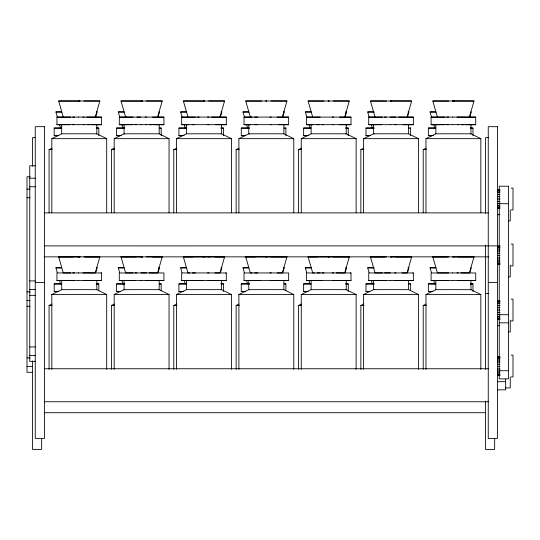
<?xml version="1.0" encoding="UTF-8"?>
<svg xmlns="http://www.w3.org/2000/svg" width="540" height="540" viewBox="0 0 540 540"><rect width="100%" height="100%" fill="white"/><g stroke="black" fill="none" stroke-linecap="round" stroke-linejoin="round"><path stroke-width="0.81" d="M49.073 369.374L49.073 305.471L51.894 304.088M49.073 212.679L49.073 149.614L51.894 148.23M51.82 369.346L51.82 294.516L61.702 289.67L78.611 289.636L96.822 289.67L106.697 294.516L106.691 369.346M51.82 212.652L51.82 138.659L61.702 133.819L78.611 133.785L96.822 133.819L106.697 138.659L106.691 212.652M57.598 291.539L54.196 291.519L54.196 283.925L61.648 283.892M57.598 135.682L54.196 135.661L54.196 128.068L61.648 128.034M61.837 280.584L56.943 280.564L56.943 272.97L74.554 272.936M61.837 124.733L56.943 124.706L56.943 117.113L74.554 117.086M61.702 133.819L61.702 124.706L66.38 124.679M61.702 289.67L61.702 280.564L67.325 280.584L64.375 280.577M91.213 280.537L96.822 280.564L96.822 289.67L96.39 289.683M91.213 124.679L96.822 124.706L96.822 133.819L96.39 133.826M98.827 290.675L98.827 283.925L96.235 283.905L98.827 283.925M98.827 135.661L98.827 128.068L96.235 128.054L98.827 128.068M96.296 280.591L101.574 280.564L101.574 272.97L82.823 272.936M96.296 124.733L101.574 124.706L101.574 117.113L86.738 117.086M111.429 369.374L111.436 305.471L114.257 304.088M111.429 212.679L111.436 149.614L114.257 148.23M114.176 369.346L114.183 294.516L124.058 289.67L140.967 289.636L159.179 289.67L169.054 294.516L169.047 369.346M114.176 212.652L114.183 138.659L124.058 133.819L140.967 133.785L159.179 133.819L169.054 138.659L169.047 212.652M119.961 291.539L116.552 291.519L116.552 283.925L124.754 283.892M119.961 135.682L116.552 135.661L116.552 128.068L124.754 128.034M124.193 280.584L119.3 280.564L119.3 272.97L136.91 272.936M124.193 124.733L119.3 124.706L119.3 117.113L140.792 117.072M128.743 280.537L124.058 280.564L124.058 289.67L124.821 289.683M128.743 124.679L124.058 124.706L124.058 133.819L124.821 133.826M159.179 289.67L159.179 280.564L153.576 280.537M159.179 133.819L159.179 124.706L153.576 124.679M161.183 290.675L161.183 283.925L160.211 283.912M161.183 135.661L161.183 128.068L160.211 128.061M159.334 280.591L163.931 280.564L163.931 272.97L149.094 272.943M159.334 124.733L163.931 124.706L163.931 117.113L145.179 117.086M173.785 369.374L173.792 305.471L176.614 304.088M173.785 212.679L173.792 149.614L176.614 148.23M176.533 369.346L176.54 294.516L186.415 289.67L203.324 289.636L221.535 289.67L231.41 294.516L231.404 369.346M176.533 212.652L176.54 138.659L186.415 133.819L207.893 133.785L221.535 133.819L231.41 138.659L231.404 212.652M182.318 291.539L178.916 291.519L178.916 283.925L186.361 283.892M182.318 135.682L178.916 135.661L178.916 128.068L186.361 128.034M186.55 280.584L181.663 280.564L181.663 272.97L208.953 272.93M186.55 124.733L181.663 124.706L181.663 117.113L199.267 117.086M186.415 289.67L186.415 280.564L192.044 280.584L189.095 280.577M186.415 133.819L186.415 124.706L188.44 124.686M215.933 280.537L221.535 280.564L221.535 289.67L221.103 289.683M215.933 124.679L221.535 124.706L221.535 133.819L221.103 133.826M223.54 291.519L223.547 283.925L220.948 283.905L223.547 283.925M223.54 135.661L223.547 128.068L220.948 128.054L223.547 128.068M221.015 280.591L226.294 280.564L226.294 272.97L207.536 272.936M221.015 124.733L226.294 124.706L226.294 117.113L211.451 117.086M236.142 369.374L236.149 305.471L238.97 304.088M236.142 212.679L236.149 149.614L238.97 148.23M238.889 369.346L238.896 294.516L248.771 289.67L265.68 289.636L283.892 289.67L293.767 294.516L293.767 369.346M238.889 212.652L238.896 138.659L248.771 133.819L270.25 133.785L283.892 133.819L293.767 138.659L293.767 212.652M244.674 291.539L241.272 291.519L241.272 283.925L249.466 283.892L241.272 283.925M244.674 135.682L241.272 135.661L241.272 128.068L249.466 128.034M248.906 280.584L244.019 280.564L244.019 272.97L271.31 272.93M248.906 124.733L244.019 124.706L244.019 117.113L257.837 117.086M250.803 280.543L248.771 280.564L248.771 289.67L249.541 289.683M250.803 124.686L248.771 124.706L248.771 133.819L249.541 133.826M283.892 289.67L283.892 280.564L278.289 280.537M283.892 133.819L283.892 124.706L278.289 124.679M285.903 290.675L285.903 283.925L284.924 283.912M285.903 135.661L285.903 128.068L284.924 128.061M284.047 280.591L288.65 280.564L288.65 272.97L269.899 272.936M284.047 124.733L288.65 124.706L288.65 117.113L269.899 117.086M298.505 212.679L298.505 149.614L301.327 148.23M298.505 369.374L298.505 305.471L301.327 304.088M301.246 369.346L301.253 294.516L311.128 289.67L328.037 289.636L346.248 289.67L356.13 294.516L356.123 369.346M301.246 212.652L301.253 138.659L311.128 133.819L323.514 133.785L346.248 133.819L356.13 138.659L356.123 212.652M307.031 291.539L303.629 291.519L303.629 283.925L311.074 283.892M307.031 135.682L303.629 135.661L303.629 128.068L311.074 128.034M311.269 280.584L306.376 280.564L306.376 272.97L323.987 272.936M311.269 124.733L306.376 124.706L306.376 117.113L333.666 117.072M311.128 289.67L311.135 280.564L316.757 280.584L313.808 280.577M311.128 133.819L311.135 124.706L313.16 124.686M340.646 280.537L346.248 280.564L346.248 289.67L345.823 289.683M332.606 124.672L346.248 124.706L346.248 133.819L345.823 133.826M348.26 291.519L348.26 283.925L345.668 283.905L348.26 283.925M348.26 135.661L348.26 128.068L345.668 128.054L348.26 128.068M345.728 280.591L351.007 280.564L351.007 272.97L336.163 272.943M345.728 124.733L351.007 124.706L351.007 117.113L332.255 117.086M360.862 369.374L360.862 305.471L363.683 304.088M360.862 212.679L360.862 149.614L363.683 148.23M363.609 369.346L363.609 294.516L373.491 289.67L390.4 289.636L408.611 289.67L418.487 294.516L418.48 369.346M363.609 212.652L363.609 138.659L373.491 133.819L390.4 133.785L408.611 133.819L418.487 138.659L418.48 212.652M369.387 291.539L365.985 291.519L365.985 283.925L374.186 283.892L365.985 283.925M369.387 135.682L365.985 135.661L365.985 128.068L374.186 128.034M373.626 280.584L368.732 280.564L368.732 272.97L390.461 272.936M373.626 124.733L368.732 124.706L368.732 117.113L386.343 117.086M376.387 280.591L379.114 280.584L373.491 280.564L373.491 289.67L374.254 289.683M378.175 124.679L373.491 124.706L373.491 133.819L374.254 133.826M408.611 289.67L408.611 280.564L403.009 280.537M408.611 133.819L408.611 124.706L403.009 124.679M410.616 290.675L410.616 283.925L409.644 283.912M410.616 135.661L410.616 128.068L409.644 128.061M408.767 280.591L413.363 280.564L413.363 272.97L394.612 272.936M408.767 124.733L413.363 124.706L413.363 117.113L398.527 117.086M423.218 369.374L423.225 305.471L426.046 304.088M423.218 212.679L423.225 149.614L426.046 148.23M425.965 212.652L425.972 138.659L435.848 133.819L452.756 133.785L470.968 133.819L480.843 138.659L480.836 212.652M425.965 369.346L425.972 294.516L435.848 289.67L452.756 289.636L470.968 289.67L480.843 294.516L480.836 369.346M431.75 291.539L428.342 291.519L428.348 283.925L435.794 283.892M431.75 135.682L428.342 135.661L428.348 128.068L435.794 128.034M435.983 280.584L431.096 280.564L431.096 272.97L452.817 272.936M435.983 124.733L431.096 124.706L431.096 117.113L448.7 117.086M435.848 289.67L435.848 280.564L445.19 280.591M435.848 133.819L435.848 124.706L440.532 124.679M465.365 124.679L470.968 124.706L470.968 133.819L470.536 133.826M465.365 280.537L470.968 280.564L470.968 289.67L470.536 289.683M472.973 291.519L472.973 283.925L470.381 283.905L472.973 283.925M472.973 135.661L472.973 128.068L470.381 128.054L472.973 128.068M470.448 280.591L475.72 280.564L475.72 272.97L460.883 272.943M470.448 124.733L475.72 124.706L475.72 117.113L456.968 117.086M94.844 117.119L95.236 117.113L99.866 101.007L83.855 100.973M95.499 117.605L97.119 111.969L96.221 111.956M83.855 256.831L99.866 256.865L95.236 272.97L90.139 272.95M95.728 272.653L97.119 267.82L96.221 267.813M146.212 100.973L162.223 101.007L157.592 117.113L152.496 117.092M157.856 117.605L159.476 111.969L158.976 111.976M146.212 256.831L162.223 256.865L157.592 272.97L152.496 272.95M158.085 272.653L159.476 267.82L158.578 267.813M219.557 117.119L219.949 117.113L224.586 101.007L208.575 100.973M220.212 117.605L221.839 111.969L220.934 111.956M208.575 256.831L224.586 256.865L219.949 272.97L214.853 272.95M220.448 272.653L221.839 267.82L220.934 267.813M270.932 100.973L286.943 101.007L282.312 117.113L277.209 117.092M282.575 117.605L284.195 111.969L283.291 111.956M270.932 256.831L286.943 256.865L282.312 272.97L277.209 272.95M282.805 272.653L284.195 267.82L283.291 267.813M344.277 117.119L344.669 117.113L349.299 101.007L333.288 100.973M344.932 117.605L346.552 111.969L345.654 111.956M333.288 256.831L349.299 256.865L344.669 272.97L339.572 272.95M345.161 272.653L346.552 267.82L345.654 267.813M390.285 100.967L411.656 101.007L407.025 117.113L401.929 117.092M407.288 117.605L408.908 111.969L408.011 111.956M395.644 256.831L411.656 256.865L407.025 272.97L401.929 272.95M407.518 272.653L408.908 267.82L408.011 267.813M468.99 117.119L469.382 117.113L474.012 101.007L452.648 100.967M469.645 117.605L471.265 111.969L470.765 111.976M458.008 256.831L474.012 256.865L469.382 272.97L464.285 272.95M469.881 272.653L471.265 267.82L470.765 267.833M70.76 117.086L63.288 117.113L58.658 101.007L99.866 101.007M126.34 117.119L125.644 117.113L121.014 101.007L162.223 101.007M195.473 117.086L188.001 117.113L183.371 101.007L224.586 101.007M251.06 117.119L250.357 117.113L245.727 101.007L286.943 101.007M320.193 117.086L312.714 117.113L308.09 101.007L349.299 101.007M382.55 117.086L375.077 117.113L370.447 101.007L411.656 101.007M444.906 117.086L437.434 117.113L432.803 101.007L474.012 101.007M57.53 117.605L55.91 111.969L61.405 111.935M96.613 111.976L97.119 111.969M119.887 117.605L118.267 111.969L123.761 111.935M182.243 117.605L180.623 111.969L186.118 111.935M221.333 111.976L221.839 111.969M244.6 117.605L242.98 111.969L248.474 111.935M283.689 111.976L284.195 111.969M306.963 117.605L305.336 111.969L310.838 111.935M346.046 111.976L346.552 111.969M101.574 117.113L95.627 117.146M369.32 117.605L367.7 111.969L373.194 111.935M125.644 117.113L133.117 117.086M408.402 111.976L408.908 111.969M163.931 117.113L157.984 117.146M431.676 117.605L430.056 111.969L435.55 111.935M226.294 117.113L220.34 117.146M250.357 117.113L252.2 117.099M288.65 117.113L282.697 117.146M351.007 117.113L345.053 117.146M413.363 117.113L407.417 117.146M56.943 124.706L69.916 124.672M96.39 124.713L96.822 124.706M475.72 117.113L469.773 117.146M119.3 124.706L132.273 124.672M181.663 124.706L194.63 124.672M221.103 124.713L221.535 124.706M60.926 128.061L60.541 128.068L59.609 124.848M244.019 124.706L256.993 124.672M116.552 128.068L124.74 128.054M306.376 124.706L319.349 124.672M161.183 128.068L159.286 128.088M178.916 128.068L185.645 128.061M345.823 124.713L346.248 124.706M368.732 124.706L381.706 124.672M241.272 128.068L249.453 128.054M431.096 124.706L444.062 124.672M285.903 128.068L284 128.088M470.536 124.713L470.968 124.706M303.629 128.068L310.358 128.061M365.985 128.068L374.173 128.054M410.616 128.068L408.719 128.088M54.196 135.661L58.799 135.635M428.348 128.068L435.078 128.061M116.552 135.661L121.156 135.635M178.916 135.661L184.187 135.635M51.82 138.659L106.697 138.659L106.022 138.672M241.272 135.661L245.869 135.635M114.183 138.659L169.054 138.659L168.379 138.672M303.629 135.661L308.907 135.635M176.54 138.659L231.41 138.659L230.742 138.672M365.985 135.661L370.589 135.635M238.896 138.659L293.767 138.659L293.099 138.672M428.342 135.661L433.62 135.635M301.253 138.659L356.13 138.659L355.455 138.672M363.609 138.659L418.487 138.659L417.812 138.672M425.972 138.659L480.843 138.659L480.168 138.672M49.073 149.614L52.245 149.587M236.149 149.614L239.315 149.587M360.862 149.614L364.034 149.587M70.76 272.943L63.288 272.97L58.658 256.865L73.19 256.831M99.866 256.865L85.334 256.905M133.117 272.943L125.644 272.97L121.014 256.865L135.547 256.831M162.223 256.865L152.584 256.898M189.844 272.957L188.001 272.97L183.371 256.865L193.01 256.831M224.586 256.865L214.94 256.898M252.2 272.957L250.357 272.97L245.727 256.865L255.373 256.831M286.943 256.865L245.727 256.865M314.564 272.957L312.714 272.97L308.09 256.865L317.729 256.831M349.299 256.865L308.09 256.865M382.55 272.943L375.077 272.97L370.447 256.865L384.98 256.831M411.656 256.865L391.817 256.905M448.7 272.936L437.434 272.97L432.803 256.865L447.336 256.831M474.012 256.865L454.174 256.905M57.294 272.653L55.91 267.82L61.405 267.793M96.613 267.833L97.119 267.82M119.657 272.653L118.267 267.82L123.761 267.793M158.976 267.833L159.476 267.82M182.014 272.653L180.623 267.82L186.118 267.793M221.333 267.833L221.839 267.82M244.37 272.653L242.98 267.82L248.474 267.793M283.689 267.833L284.195 267.82M306.727 272.653L305.336 267.82L310.838 267.793M346.046 267.833L346.552 267.82M101.027 272.984L101.574 272.97M369.083 272.653L367.7 267.82L373.194 267.793M408.402 267.833L408.908 267.82M431.447 272.653L430.056 267.82L435.55 267.793M225.747 272.984L226.294 272.97M350.46 272.984L351.007 272.97M412.817 272.984L413.363 272.97M56.943 280.564L69.916 280.53M96.39 280.571L96.822 280.564M119.3 280.564L132.273 280.53M181.663 280.564L194.63 280.53M221.103 280.571L221.535 280.564M60.926 283.918L60.541 283.925L59.609 280.706M244.019 280.564L278.208 280.598M121.972 280.706L122.897 283.925L124.74 283.912M306.376 280.564L319.349 280.53M161.183 283.925L159.286 283.946M345.823 280.571L346.248 280.564M178.916 283.925L185.645 283.918M368.732 280.564L385.877 280.53M431.096 280.564L444.062 280.53M285.903 283.925L284 283.946M470.536 280.571L470.968 280.564M303.629 283.925L310.358 283.918M410.616 283.925L408.719 283.946M54.196 291.519L58.799 291.492M428.348 283.925L435.078 283.918M116.552 291.519L120.481 291.492M178.916 291.519L183.512 291.492M241.272 291.519L245.194 291.492M106.022 294.529L106.697 294.516L51.82 294.516L53.021 294.529M303.629 291.519L308.232 291.492M168.379 294.529L169.054 294.516L114.183 294.516L115.378 294.529M365.985 291.519L369.913 291.492M230.742 294.529L231.41 294.516L176.54 294.516L177.734 294.529M428.342 291.519L432.945 291.492M293.099 294.529L293.767 294.516L238.896 294.516L240.091 294.529M355.455 294.529L356.13 294.516L301.253 294.516L302.454 294.529M417.812 294.529L418.487 294.516L363.609 294.516L364.811 294.529M480.168 294.529L480.843 294.516L425.972 294.516L427.167 294.529M49.073 305.471L52.245 305.444M111.436 305.471L114.602 305.444M173.792 305.471L176.958 305.444M236.149 305.471L239.315 305.444M298.505 305.471L301.671 305.444M360.862 305.471L364.034 305.444M423.225 305.471L426.391 305.444M114.602 149.587L111.436 149.614L112.631 149.627M176.958 149.587L173.792 149.614L174.987 149.627M301.671 149.587L298.505 149.614L299.707 149.627M426.391 149.587L423.225 149.614L424.42 149.627M79.056 101.007L78.59 101.007L79.11 101.014M141.419 101.007L141.014 101.007L141.467 101.014M204.343 101.014L204.127 101.007M203.776 101.007L203.371 101.007L203.823 101.014M266.132 101.007L265.727 101.007L266.18 101.014M266.699 101.014L266.49 101.007M328.489 101.007L328.091 101.007L328.543 101.014M390.852 101.007L390.447 101.007L390.899 101.014M453.209 101.007L452.743 101.007L453.256 101.014M391.716 101.007L391.25 101.014M454.079 101.007L453.614 101.014L454.066 101.007M79.056 256.865L78.59 256.865L79.11 256.865M141.419 256.865L141.014 256.865L141.467 256.865M203.776 256.865L203.371 256.865L203.823 256.865M204.343 256.865L204.127 256.865M266.132 256.865L265.727 256.865L266.18 256.865M266.699 256.865L266.49 256.865M328.489 256.865L328.091 256.865L328.543 256.865M390.852 256.865L390.447 256.865L390.899 256.865M391.716 256.865L391.25 256.865M453.209 256.865L452.743 256.865L453.256 256.865M454.079 256.865L453.614 256.865L454.066 256.865M192.26 272.95L195.473 272.943M254.617 272.95L257.837 272.943M316.98 272.95L320.193 272.943M92.138 280.584L94.129 280.577M126.954 280.591L129.688 280.584L125.462 280.571M88.6 280.591L94.129 280.598M154.494 280.584L156.485 280.577M156.485 280.598L146.792 280.598M216.851 280.584L218.842 280.577M213.32 280.591L218.842 280.598M256.993 280.53L251.141 280.591L255.893 280.598M275.677 280.591L281.198 280.598M338.033 280.591L343.562 280.598M341.57 280.584L343.562 280.577M400.39 280.591L405.918 280.598M403.927 280.584L405.918 280.577M462.753 280.591L468.275 280.598M466.283 280.584L468.275 280.577M79.461 101.014L79.927 101.007L79.414 101.007M141.817 101.014L142.29 101.007L141.77 101.007M80.028 101.047L58.658 101.007M142.385 101.047L121.014 101.007M204.741 101.047L183.371 101.007M72.684 117.072L78.665 117.079M390.224 117.072L396.029 117.072M452.581 117.072L463.846 117.079M78.435 117.072L84.233 117.072M136.91 117.086L146.597 117.072M197.404 117.072L208.953 117.072M254.462 117.079L271.31 117.072M384.473 117.072L401.49 117.079M446.837 117.072L452.817 117.079M67.385 124.666L74.088 124.672M129.742 124.666L136.445 124.672M72.684 124.666L78.611 124.672M135.041 124.666L140.967 124.672M192.098 124.666L208.953 124.666M254.462 124.666L271.31 124.666M322.117 124.666L333.666 124.666M390.224 124.659L396.029 124.666M452.581 124.659L458.386 124.666M78.435 124.659L84.233 124.666M140.792 124.659L146.597 124.666M316.818 124.666L323.521 124.672M379.175 124.666L390.4 124.672M446.83 124.666L452.756 124.672M441.531 124.666L448.234 124.672M34.999 137.646L32.501 137.646L32.501 166.293M488.835 137.646L485.501 137.646L485.494 213.334M35.248 165.794L29.747 165.794L29.747 361.355L35.248 361.355M30.145 176.749L27 176.749L27 372.317L32.501 372.317M29.747 178.2L35.248 178.2M29.747 186.766L35.248 186.766M511.164 188.116L513 188.116L513 209.939L511.164 209.939M27 189.155L30.145 189.155M497.489 189.884L500.006 189.884M497.489 190.201L500.006 190.201M497.489 191.113L500.006 191.113M497.489 192.564L500.006 192.564M497.489 194.461L500.006 194.461M497.489 196.668L500.006 196.668M27 197.721L30.145 197.721M497.489 199.037L500.006 199.037M497.489 201.407L500.006 201.407M497.489 203.614L500.006 203.614M499.244 203.701L508.417 203.701M497.489 205.511L500.006 205.511M497.489 206.962L500.006 206.962M497.489 207.873L500.006 207.873M497.489 208.19L500.006 208.19M44.408 212.888L488.255 212.888M497.333 214.663L499.831 214.663M508.417 220.894L510.253 220.894L510.253 209.979M511.164 244.107L513 244.107L513 265.93L511.164 265.93M44.408 245.903L500.006 245.882M497.489 246.348L500.006 246.348M497.489 247.408L500.006 247.408M497.489 248.987L500.006 248.987M497.489 250.979L500.006 250.979M497.489 253.24L500.006 253.24M497.489 255.629L500.006 255.629M79.461 256.865L79.927 256.865L79.414 256.865M141.817 256.865L142.29 256.865L141.77 256.865M44.185 256.858L488.835 256.858M80.028 256.905L58.658 256.865M142.385 256.905L121.014 256.865M210.047 256.905L183.371 256.865M497.489 257.978L500.006 257.978M497.489 260.125L500.006 260.125M497.489 261.927L500.006 261.927M497.489 263.257L500.006 263.257M497.489 264.026L500.006 264.026M497.489 264.182L500.006 264.182M72.684 272.93L78.665 272.936M135.041 272.93L146.597 272.93M322.117 272.93L333.666 272.93M384.473 272.93L396.029 272.93M452.581 272.923L458.386 272.93M78.435 272.923L89.701 272.93M141.028 272.936L152.057 272.93M508.417 276.885L510.253 276.885L510.253 265.133M67.385 280.523L74.088 280.53M72.684 280.517L78.611 280.53M84.436 280.598L91.132 280.598M129.742 280.523L140.967 280.53M192.098 280.523L203.148 280.517M390.224 280.517L396.029 280.517M452.581 280.517L458.386 280.517M78.435 280.517L85.833 280.604M140.792 280.517L146.597 280.517M148.19 280.604L153.488 280.598M198.801 280.53L215.851 280.598M316.818 280.523L333.666 280.517M379.175 280.523L390.4 280.53M446.83 280.517L452.756 280.53M333.625 280.604L340.565 280.598M396.225 280.598L402.921 280.598M441.531 280.523L448.234 280.53M458.339 280.604L459.979 280.604M458.582 280.598L465.284 280.598M29.747 280.935L35.248 280.935M35.248 282.582L44.408 282.582M488.255 282.555L497.408 282.582M29.747 289.494L35.248 289.494M27 291.89L30.145 291.89M485.501 293.537L488.835 293.51M29.747 295.333L35.248 295.333M511.164 299.133L513 299.133L513 320.949L511.164 320.949M27 300.456L30.145 300.456M497.489 300.881L500.006 300.881M497.489 301.192L500.006 301.192M497.489 302.11L500.006 302.11M497.489 303.568L500.006 303.568M497.489 305.465L500.006 305.465M27 306.288L30.145 306.288M497.489 307.679L500.006 307.679M497.489 310.055L500.006 310.055M497.489 312.424L500.006 312.424M497.489 314.638L500.006 314.638M499.244 314.719L508.417 314.719M497.489 316.535L500.006 316.535M497.489 317.993L500.006 317.993M497.489 318.911L500.006 318.911M497.489 319.221L500.006 319.221M499.244 322.853L508.417 322.853M497.333 325.674L499.831 325.674M508.417 331.911L510.253 331.911L510.253 320.159M29.747 346.964L35.248 346.964M511.164 355.124L513 355.124L513 376.947L511.164 376.947M29.747 355.523L35.248 355.523M497.489 356.9L500.006 356.9M497.489 357.055L500.006 357.055M497.489 357.365L500.006 357.365M27 357.919L30.145 357.919M497.489 358.425L500.006 358.425M497.489 359.998L500.006 359.998M497.489 361.989L500.006 361.989M497.489 364.257L500.006 364.257M27 366.478L32.501 366.478M497.489 366.647L500.006 366.647M44.408 368.746L488.255 368.746M497.489 368.995L500.006 368.995M499.244 370.717L508.417 370.717M497.489 371.142L500.006 371.142M497.489 372.944L500.006 372.944M497.489 374.274L500.006 374.274M497.489 375.044L500.006 375.044M497.489 375.199L500.006 375.199M497.333 381.672L505.67 381.672M505.67 387.902L510.253 387.902L510.253 376.994M497.333 389.833L505.67 389.833L505.67 379.12M44.408 401.753L488.255 401.753M44.185 412.715L485.501 412.715M391.203 101.007L391.709 101.007M448.814 101.047L432.803 101.007M261.738 101.047L245.727 101.007M324.095 101.047L308.09 101.007M328.847 101.007L329.346 101.007M386.458 101.047L370.447 101.007M207.536 117.086L214.421 117.079M82.823 117.086L89.701 117.079M461.626 124.672L475.72 124.706M339.134 124.666L351.007 124.706M394.963 124.672L413.363 124.706M457.326 124.672L463.846 124.666M270.25 124.672L288.65 124.706M145.537 124.672L152.057 124.666M207.893 124.672L226.294 124.706M83.174 124.672L89.701 124.666M149.837 124.672L163.931 124.706M87.473 124.672L101.574 124.706M448.814 256.905L432.803 256.865M328.847 256.865L329.346 256.865M386.458 256.905L370.447 256.865M391.203 256.865L391.709 256.865M456.968 272.936L463.846 272.93M332.255 272.936L339.134 272.93M461.626 280.53L475.72 280.564M399.263 280.53L413.363 280.564M457.326 280.53L463.846 280.523M332.606 280.53L351.007 280.564M375.854 280.591L384.986 280.591M394.963 280.53L401.49 280.523M442.969 280.598L446.87 280.604M207.893 280.53L226.294 280.564M260.267 280.591L250.175 280.571M270.25 280.53L288.65 280.564M313.497 280.591L322.151 280.604M380.606 280.598L384.514 280.604M83.174 280.53L89.701 280.523M131.173 280.598L135.554 280.591M145.537 280.53L163.931 280.564M188.784 280.591L197.438 280.604M68.816 280.598L72.725 280.604M87.473 280.53L101.574 280.564M126.421 280.591L133.4 280.591M64.064 280.591L71.044 280.591M435.942 111.996L430.056 111.969M374.274 111.996L367.7 111.969M311.229 111.996L305.336 111.969M248.873 111.996L242.98 111.969M186.509 111.996L180.623 111.969M124.153 111.996L118.267 111.969M61.796 111.996L55.91 111.969M464.285 117.092L469.382 117.113M437.468 117.139L431.096 117.113M339.572 117.092L344.669 117.113M375.111 117.139L368.732 117.113M312.755 117.139L306.376 117.113M214.853 117.092L219.949 117.113M251.141 117.146L244.019 117.113M188.035 117.139L181.663 117.113M126.421 117.146L119.3 117.113M90.139 117.092L95.236 117.113M63.322 117.139L56.943 117.113M60.575 128.095L54.196 128.068M435.942 267.847L430.056 267.82M374.274 267.853L367.7 267.82M311.229 267.847L305.336 267.82M248.873 267.847L242.98 267.82M186.509 267.847L180.623 267.82M124.153 267.847L118.267 267.82M61.796 267.847L55.91 267.82M441.477 280.584L437.252 280.571M379.114 280.584L374.895 280.571M123.674 283.959L116.552 283.925M60.575 283.952L54.196 283.925M373.491 124.706L374.254 124.713M248.771 124.706L249.541 124.713M124.058 124.706L124.821 124.713M373.491 280.564L374.254 280.571M248.771 280.564L249.541 280.571M124.058 280.564L124.821 280.571M122.897 283.925L123.593 283.932M433.762 124.848L434.687 128.068M433.762 280.706L434.687 283.925M371.399 124.848L372.33 128.068M371.399 280.706L372.33 283.925M309.042 124.848L309.967 128.068M309.042 280.706L309.967 283.925M246.685 124.848L247.61 128.068M246.685 280.706L247.61 283.925M184.329 124.848L185.254 128.068M184.329 280.706L185.254 283.925M121.972 124.848L122.897 128.068M494.66 438.44L494.66 449.395L485.501 449.395L485.501 401.159M485.501 245.106L485.494 369.482M41.661 438.44L41.661 449.395L32.501 449.395L32.501 360.936M44.408 126.684L35.248 126.684L35.248 438.44L44.408 438.44L44.408 126.684M497.408 126.684L488.255 126.684L488.255 438.44L497.408 438.44L497.408 126.684M508.417 186.192L499.244 186.192L499.244 378.871L508.417 378.871L508.417 186.192"/></g></svg>
